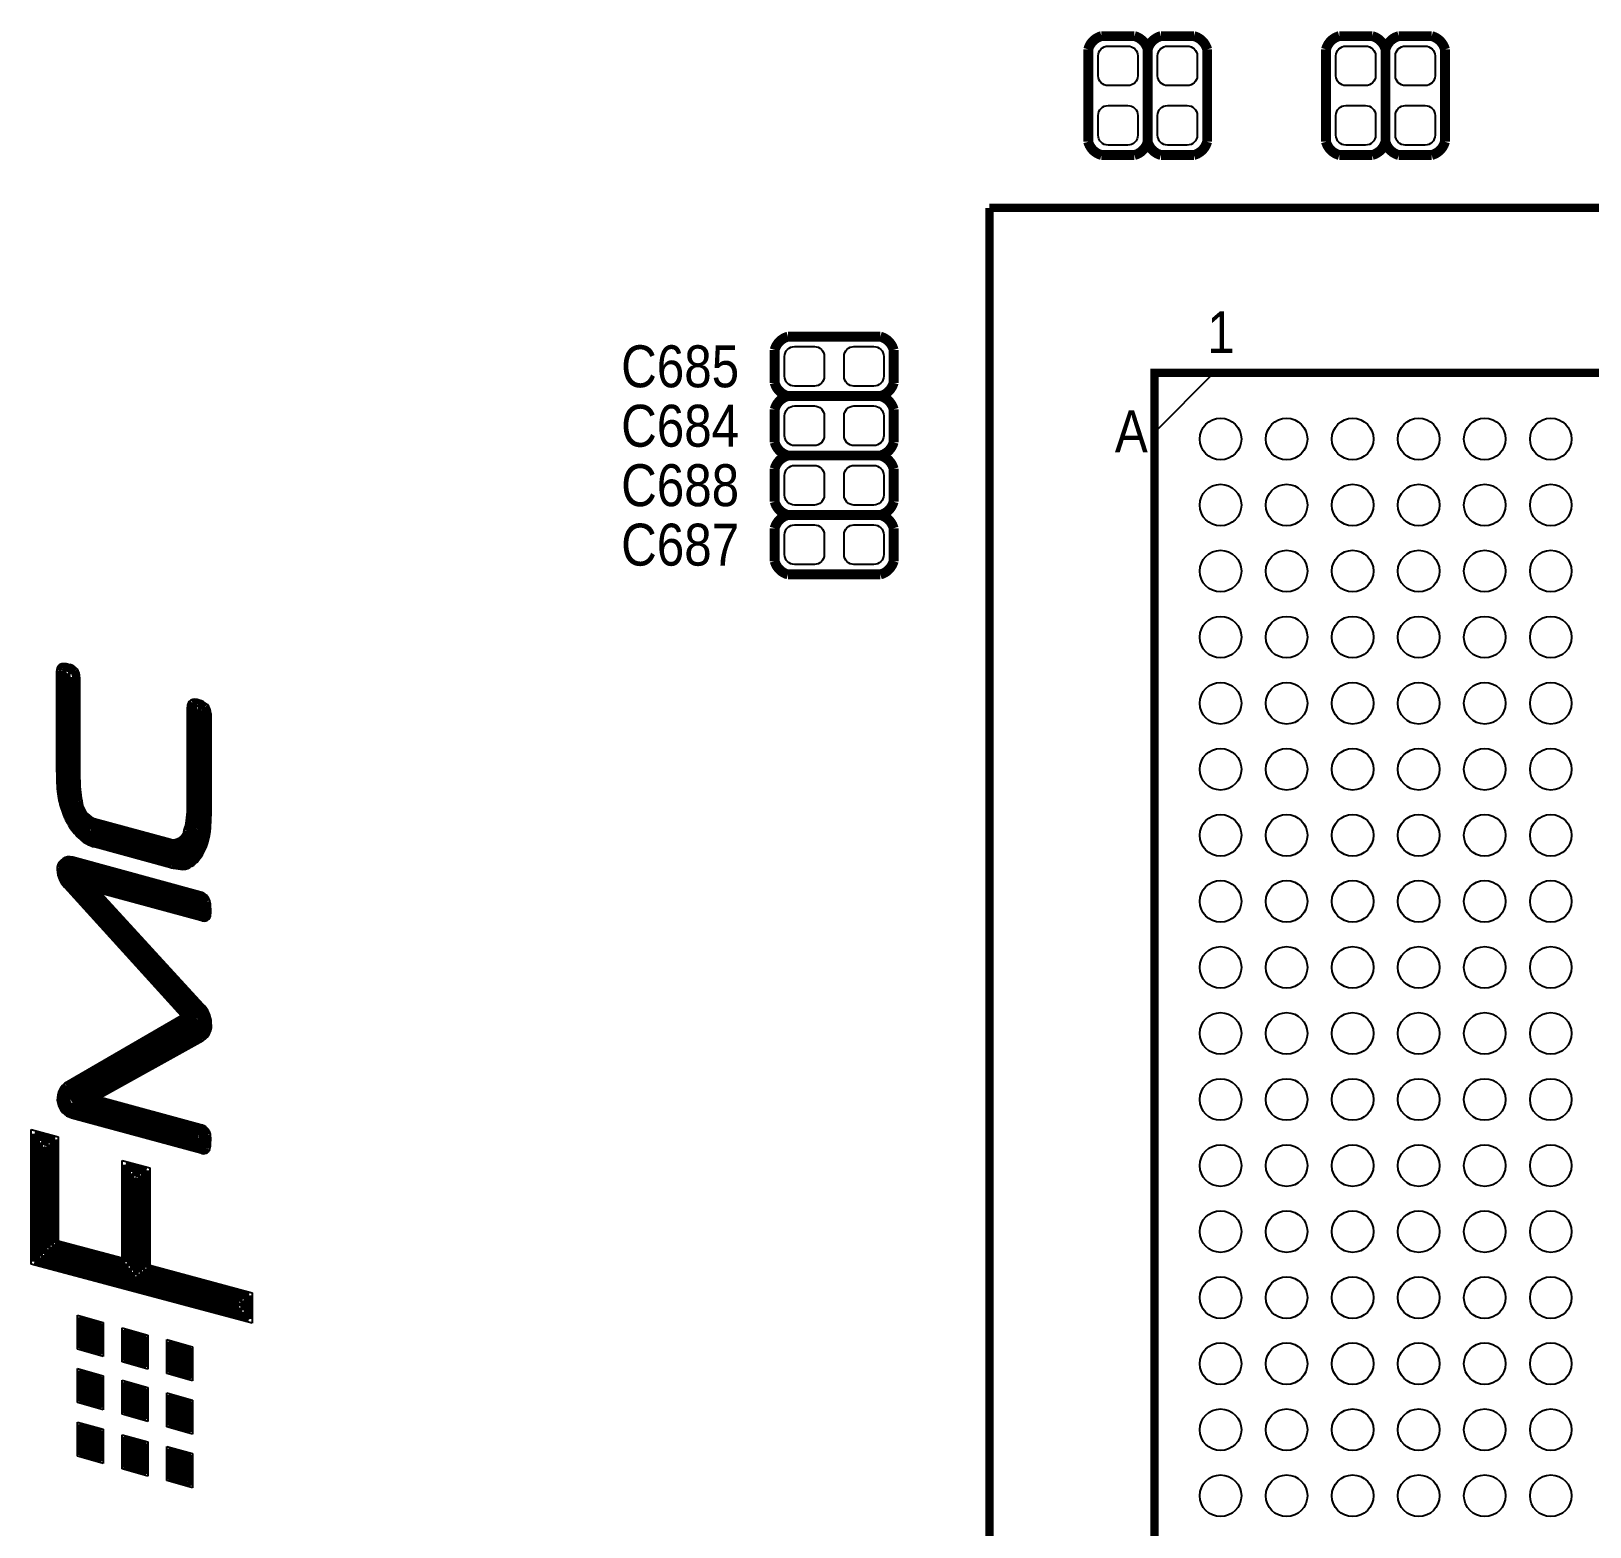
# Model space of a CAD drawing. Extents: x 35 to 236, y 10 to 166.
# Drawn here: x 60.49 to 84.09, y 82.53 to 105.17 of the extents above; entities that cross this region are included whole.
import ezdxf

# ---------------------------------------------------------------- set-up
doc = ezdxf.new("R2010")
doc.units = 0
for name, color, linetype in [('BG_SILKSCREEN_TOP', 254, 'CONTINUOUS'), ('PG_SILKSCREEN_TOP', 254, 'CONTINUOUS'), ('PIN_SOLDERMASK_TOP', 85, 'CONTINUOUS'), ('RD_SILKSCREEN_TOP', 142, 'CONTINUOUS')]:
    doc.layers.add(name, color=color, linetype=linetype)

msp = doc.modelspace()

# ---------------------------------------------------------------- linework, layer by layer
at = {"layer": 'BG_SILKSCREEN_TOP', "const_width": 0.0991}
for points in [[(60.9447, 95.5381, 0.140569), (60.9304, 95.4908)], [(60.9461, 95.5393, 0.160891), (60.9447, 95.5381)], [(60.9919, 95.5483, 0.087212), (60.9461, 95.5393)], [(61.0416, 95.5417, 0.076998), (60.9919, 95.5483)], [(61.0416, 95.5417, 0.020338), (61.0654, 95.5357)], [(61.1498, 95.4858, 0.154876), (61.0654, 95.5357)], [(61.1113, 95.4545, 0.148344), (61.0548, 95.4873)], [(61.1776, 95.3937, 0.172652), (61.1498, 95.4858)], [(62.9336, 95.0036, 0.278684), (62.9105, 94.9431)], [(63.021, 95.0006, 0.1662), (62.9336, 95.0036)], [(63.0544, 94.8761, 0.108972), (63.0095, 94.9013)], [(63.1265, 94.9444, 0.139338), (63.021, 95.0006)], [(63.112, 94.8465, 0.192606), (63.0906, 94.9101)], [(63.1615, 94.8453, 0.19498), (63.1265, 94.9444)], [(60.9304, 93.9554, 0.015595), (60.9361, 93.7444)], [(60.9799, 93.9553, 0.015647), (60.9856, 93.7467)], [(61.0294, 93.9552, 0.0157), (61.035, 93.749)], [(60.9361, 93.7444, 0.031722), (60.9508, 93.5955)], [(60.9856, 93.7467, 0.031844), (60.9997, 93.6035)], [(61.035, 93.749, 0.032), (61.0486, 93.6114)], [(61.0786, 93.8674, 0.043424), (61.1103, 93.5026)], [(61.1281, 93.8674, 0.043652), (61.1594, 93.5093)], [(61.1776, 93.8674, 0.043904), (61.2085, 93.5159)], [(60.9508, 93.5955, 0.0494), (61.0118, 93.3667)], [(60.9997, 93.6035, 0.049409), (61.0582, 93.3841)], [(61.0486, 93.6114, 0.049389), (61.1045, 93.4015)], [(61.1045, 93.4015, 0.04869), (61.2005, 93.2062)], [(61.1103, 93.5026, 0.273147), (61.3973, 93.112)], [(61.1594, 93.5093, 0.272164), (61.4137, 93.1588)], [(61.2085, 93.5159, 0.270954), (61.4303, 93.2057)], [(62.8776, 93.1265, 0.055658), (62.9105, 93.484)], [(62.9257, 93.1145, 0.055898), (62.96, 93.4845)], [(62.9737, 93.1024, 0.056141), (63.0095, 93.485)], [(61.0118, 93.3667, 0.048687), (61.1162, 93.1541)], [(61.0582, 93.3841, 0.04867), (61.1583, 93.1802)], [(61.1583, 93.1802, 0.074005), (61.2985, 93.0143)], [(61.2005, 93.2062, 0.073969), (61.3312, 93.0515)], [(62.9558, 92.7792, 0.144149), (63.0587, 93.178)], [(62.9988, 92.7547, 0.143358), (63.1083, 93.1783)], [(63.0418, 92.7301, 0.14272), (63.1578, 93.1787)], [(61.1162, 93.1541, 0.073994), (61.2658, 92.9771)], [(61.2658, 92.9771, 0.114538), (61.462, 92.8716)], [(61.2985, 93.0143, 0.114555), (61.475, 92.9194)], [(61.3312, 93.0515, 0.114577), (61.488, 92.9672)], [(62.5492, 92.7478, 0.368397), (62.9792, 92.9523)], [(62.5621, 92.7956, 0.435398), (62.956, 93.0423)], [(62.575, 92.8435, 0.43798), (62.9078, 93.054)], [(62.5879, 92.8913, 0.441276), (62.8595, 93.0654)], [(62.9128, 92.8038, 0.060041), (62.9791, 92.9523)], [(62.6544, 92.7018, 0.023253), (62.7752, 92.6829)], [(62.8047, 92.6886, 0.082891), (62.8603, 92.731)], [(62.8279, 92.6448, 0.082837), (62.8964, 92.6971)], [(62.8603, 92.731, 0.064543), (62.9128, 92.8038)], [(62.8964, 92.6971, 0.063811), (62.9558, 92.7792)], [(62.9326, 92.6633, 0.06321), (62.9988, 92.7547)], [(62.9687, 92.6294, 0.062756), (63.0418, 92.7301)], [(60.9369, 92.5131, 0.21375), (61.0337, 92.2476)], [(61.1089, 92.62, 0.435247), (60.9369, 92.5131)], [(60.9861, 92.5063, 0.211602), (61.0698, 92.2815)], [(60.9861, 92.5063, 0.211602), (61.0698, 92.2815)], [(61.096, 92.5722, 0.426139), (60.9861, 92.5063)], [(61.096, 92.5722, 0.426139), (60.9861, 92.5063)], [(61.0353, 92.4986, 0.207494), (61.1058, 92.3155)], [(61.083, 92.5244, 0.400262), (61.0353, 92.4986)], [(61.0853, 92.4724, 0.023165), (61.0876, 92.4543)], [(62.62, 92.5572, 0.024065), (62.7591, 92.5352)], [(62.6315, 92.6054, 0.023812), (62.7645, 92.5845)], [(62.643, 92.6536, 0.023525), (62.7698, 92.6337)], [(62.7591, 92.5352, 0.149802), (62.8742, 92.5572)], [(62.7645, 92.5845, 0.149682), (62.851, 92.601)], [(62.7698, 92.6337, 0.149894), (62.8279, 92.6448)], [(62.7752, 92.6829, 0.149577), (62.8047, 92.6886)], [(62.851, 92.601, 0.082987), (62.9326, 92.6633)], [(62.8742, 92.5572, 0.082935), (62.9687, 92.6294)], [(63.0551, 91.9708, 0.192321), (63.02, 91.9984)], [(63.1031, 91.9855, 0.220727), (63.0334, 92.0461)], [(63.1031, 91.9855, 0.220727), (63.0334, 92.0461)], [(63.1513, 91.9987, 0.234093), (63.0467, 92.0938)], [(63.111, 91.7998, 0.046056), (63.1031, 91.9855)], [(63.1111, 91.8022, 0.045461), (63.1031, 91.9855)], [(63.1607, 91.802, 0.046518), (63.1513, 91.9987)], [(63.0626, 91.8667, 0.027156), (63.0551, 91.9708)], [(63.0805, 91.7592, 0.63739), (63.1607, 91.802)], [(63.0719, 90.1439, 0.187202), (62.99, 90.3383)], [(63.1213, 90.1499, 0.183221), (63.026, 90.3722)], [(63.1213, 90.1499, 0.183221), (63.026, 90.3722)], [(63.1706, 90.1556, 0.180452), (63.0621, 90.4062)], [(62.9967, 90.0647, 0.325543), (63.0225, 90.1372)], [(63.0225, 90.1372, 0.04661), (63.018, 90.182)], [(63.0224, 90.0223, 0.313816), (63.0719, 90.1439)], [(63.0479, 89.9798, 0.308417), (63.1213, 90.1499)], [(63.0479, 89.9798, 0.308417), (63.1213, 90.1499)], [(63.0731, 89.9371, 0.305636), (63.1706, 90.1556)], [(61.0277, 89.1991, 0.60372), (61.118, 88.7694)], [(61.0563, 89.1584, 0.596527), (61.1313, 88.8171)], [(61.0563, 89.1584, 0.596527), (61.1313, 88.8171)], [(61.0855, 89.1181, 0.586266), (61.1446, 88.8648)], [(61.1154, 89.0782, 0.268176), (61.0866, 89.002)], [(63.0604, 88.4486, 0.319718), (63.03, 88.4729)], [(63.1095, 88.4561, 0.319233), (63.0391, 88.5217)], [(63.1095, 88.4561, 0.319233), (63.0391, 88.5217)], [(63.1587, 88.4626, 0.318876), (63.0493, 88.5703)], [(63.0609, 88.3444, 0.032199), (63.0604, 88.4486)], [(63.1044, 88.2793, 0.05159), (63.1095, 88.4561)], [(63.1047, 88.2812, 0.051029), (63.1095, 88.4561)], [(63.1515, 88.2584, 0.056377), (63.1587, 88.4626)], [(63.0789, 88.2368, 0.453864), (63.1515, 88.2584)]]:
    msp.add_lwpolyline(points, format="xyb", dxfattribs=at)
at = {"layer": 'BG_SILKSCREEN_TOP'}
for points in [[(60.9283, 95.5855, 0.15896), (60.903, 95.565)], [(60.9909, 95.5978, 0.087183), (60.9283, 95.5855)], [(61.0556, 95.5892, 0.076965), (60.9909, 95.5978)], [(61.0556, 95.5892, 0.020843), (61.076, 95.5841)], [(61.1883, 95.517, 0.158447), (61.076, 95.5841)], [(60.903, 95.565, 0.140607), (60.8809, 95.4915)], [(60.9808, 95.4977, 0.047074), (60.98, 95.4902)], [(60.9929, 95.4988, 0.035653), (60.9808, 95.4977)], [(61.0276, 95.4942, 0.077058), (60.9929, 95.4988)], [(61.0276, 95.4942, 0.019976), (61.0548, 95.4873)], [(61.0294, 95.4423, 0.009274), (61.0439, 95.439)], [(61.0725, 95.4233, 0.131731), (61.0439, 95.439)], [(61.0786, 95.3968, 0.15683), (61.0725, 95.4233)], [(61.1281, 95.3951, 0.168977), (61.1113, 95.4545)], [(61.2271, 95.3926, 0.173936), (61.1883, 95.517)], [(62.911, 95.0483, 0.289804), (62.861, 94.9393)], [(63.0351, 95.0482, 0.172982), (62.911, 95.0483)], [(62.9599, 94.9589, 0.192056), (62.96, 94.9492)], [(63.0067, 94.953, 0.140389), (62.9599, 94.9589)], [(63.0906, 94.9101, 0.142142), (63.0067, 94.953)], [(63.1622, 94.9787, 0.137621), (63.0351, 95.0482)], [(63.0625, 94.8482, 0.183971), (63.0544, 94.8761)], [(63.2111, 94.8442, 0.196152), (63.1622, 94.9787)], [(60.8809, 93.9555, 0.015552), (60.8866, 93.742)], [(60.8866, 93.742, 0.031589), (60.9019, 93.5875)], [(61.2271, 93.8674, 0.044171), (61.2577, 93.5225)], [(60.9019, 93.5875, 0.049392), (60.9654, 93.3493)], [(61.2577, 93.5225, 0.269589), (61.4471, 93.2524)], [(62.8295, 93.1386, 0.055387), (62.861, 93.4835)], [(60.9654, 93.3493, 0.048686), (61.0741, 93.1281)], [(61.0741, 93.1281, 0.074009), (61.2331, 92.9399)], [(61.4028, 93.0592, 0.078756), (61.501, 93.015)], [(62.6008, 92.9391, 0.445795), (62.8111, 93.0764)], [(63.0848, 92.7055, 0.142124), (63.2074, 93.179)], [(61.2331, 92.9399, 0.114569), (61.4491, 92.8238)], [(60.8878, 92.5195, 0.215101), (60.9976, 92.2137)], [(61.1219, 92.6678, 0.440327), (60.8878, 92.5195)], [(62.6084, 92.509, 0.024333), (62.7538, 92.486)], [(62.7538, 92.486, 0.149693), (62.8973, 92.5134)], [(62.8973, 92.5134, 0.082951), (63.0048, 92.5955)], [(63.0048, 92.5955, 0.062384), (63.0848, 92.7055)], [(63.1996, 92.011, 0.242374), (63.0599, 92.1415)], [(63.0077, 91.9502, 0.03576), (63.0063, 91.9508)], [(63.0095, 91.9324, 0.004904), (63.0077, 91.9502)], [(63.0599, 91.7134, 0.589511), (63.2103, 91.8019)], [(63.1102, 91.7988, 0.094705), (63.0935, 91.807)], [(63.1102, 91.7988, 1.052784), (63.111, 91.7998)], [(63.2103, 91.8019, 0.047255), (63.1996, 92.011)], [(63.2199, 90.1611, 0.178381), (63.0982, 90.4401)], [(63.0982, 89.8944, 0.303782), (63.2199, 90.1611)], [(60.9995, 89.24, 0.609076), (61.1047, 88.7216)], [(61.1108, 88.9427, 0.267766), (61.158, 88.9125)], [(63.2079, 88.4687, 0.318659), (63.0599, 88.6187)], [(63.0126, 88.4088, 0.005791), (63.012, 88.4264)], [(63.1044, 88.2793, 0.068874), (63.0919, 88.2846)], [(63.1996, 88.2453, 0.05851), (63.2079, 88.4687)], [(63.0599, 88.1907, 0.452603), (63.1996, 88.2453)]]:
    msp.add_lwpolyline(points, format="xyb", dxfattribs=at)
for points, const_width in [([(60.9304, 93.9554), (60.9304, 95.4875)], 0.0991), ([(60.9799, 93.9553), (60.9799, 95.4872)], 0.0991), ([(61.0294, 93.9552), (61.0294, 95.4423)], 0.0991), ([(61.0786, 95.3968), (61.0786, 93.8674)], 0.0991), ([(61.1281, 95.3951), (61.1281, 93.8674)], 0.0991), ([(61.1776, 95.3937), (61.1776, 93.8674)], 0.0991), ([(62.9105, 93.484), (62.9105, 94.9431)], 0.0991), ([(62.96, 93.4845), (62.96, 94.9492)], 0.0991), ([(63.0095, 93.485), (63.0095, 94.9013)], 0.0991), ([(63.0625, 94.8482), (63.0625, 93.3898)], 0.0991), ([(63.112, 94.8465), (63.112, 93.3893)], 0.0991), ([(63.1615, 94.8453), (63.1615, 93.3889)], 0.0991), ([(61.4303, 93.2057), (62.5879, 92.8913)], 0.0991), ([(63.0625, 93.3898), (63.0587, 93.178)], 0.0991), ([(63.112, 93.3893), (63.1083, 93.1784)], 0.0991), ([(63.1615, 93.3889), (63.1578, 93.1787)], 0.0991), ([(61.3973, 93.112), (62.5621, 92.7956)], 0.0991), ([(61.4028, 93.0592), (62.5492, 92.7478)], 0.0991), ([(61.4137, 93.1588), (62.575, 92.8435)], 0.0991), ([(62.643, 92.6536), (61.488, 92.9672)], 0.0991), ([(62.6544, 92.7018), (61.501, 93.015)], 0.0991), ([(62.8595, 93.0654), (62.8776, 93.1265)], 0.0991), ([(62.9078, 93.054), (62.9257, 93.1145)], 0.0991), ([(62.956, 93.0423), (62.9737, 93.1024)], 0.0991), ([(62.62, 92.5572), (61.462, 92.8716)], 0.0991), ([(62.6315, 92.6054), (61.475, 92.9194)], 0.0991), ([(63.02, 91.9984), (61.083, 92.5244)], 0.0991), ([(63.0063, 91.9508), (61.0853, 92.4724)], 0.0991), ([(61.0876, 92.4543), (63.0095, 91.9324)], 0.0991), ([(63.0334, 92.0461), (61.096, 92.5722)], 0.0991), ([(63.0334, 92.0461), (61.096, 92.5722)], 0.0991), ([(63.0467, 92.0938), (61.1089, 92.62)], 0.0991), ([(61.0337, 92.2476), (62.8431, 90.2523)], 0.0991), ([(61.0698, 92.2815), (62.921, 90.2402)], 0.0991), ([(61.0698, 92.2815), (62.921, 90.2402)], 0.0991), ([(61.0951, 92.401), (63.0626, 91.8667)], 0.0991), ([(62.99, 90.3383), (61.0951, 92.401)], 0.0991), ([(61.1059, 92.3155), (62.9988, 90.2281)], 0.0991), ([(61.2475, 92.3083), (63.1111, 91.8022)], 0.0991), ([(61.2475, 92.3083), (63.0935, 91.807)], 0.0991), ([(63.026, 90.3722), (61.2475, 92.3083)], 0.0991), ([(63.026, 90.3722), (61.2475, 92.3083)], 0.0991), ([(61.3999, 92.2155), (63.0805, 91.7592)], 0.0991), ([(63.0621, 90.4062), (61.3999, 92.2155)], 0.0991), ([(62.8431, 90.2523), (61.0277, 89.1991)], 0.0991), ([(62.921, 90.2402), (61.0563, 89.1584)], 0.0991), ([(62.921, 90.2402), (61.0563, 89.1584)], 0.0991), ([(62.9988, 90.2281), (61.0855, 89.1181)], 0.0991), ([(63.018, 90.182), (61.1154, 89.0782)], 0.0991), ([(61.0866, 89.002), (62.9967, 90.0647)], 0.0991), ([(61.1534, 88.9825), (63.0224, 90.0223)], 0.0991), ([(61.2838, 88.9984), (63.0479, 89.9798)], 0.0991), ([(61.2838, 88.9984), (63.0479, 89.9798)], 0.0991), ([(61.4143, 89.0143), (63.0731, 89.9371)], 0.0991), ([(63.012, 88.4264), (61.1108, 88.9427)], 0.0991), ([(63.03, 88.4729), (61.1534, 88.9825)], 0.0991), ([(63.0391, 88.5217), (61.2838, 88.9984)], 0.0991), ([(63.0391, 88.5217), (61.2838, 88.9984)], 0.0991), ([(63.0493, 88.5703), (61.4143, 89.0143)], 0.0991), ([(61.118, 88.7694), (63.0789, 88.2368)], 0.0991), ([(61.1313, 88.8171), (63.1047, 88.2812)], 0.0991), ([(61.1313, 88.8171), (63.0919, 88.2846)], 0.0991), ([(61.1446, 88.8648), (63.0609, 88.3444)], 0.0991), ([(61.158, 88.9125), (63.0126, 88.4088)], 0.0991), ([(60.5426, 86.5466), (60.5426, 88.4807)], 0.0991), ([(60.5426, 88.4807), (60.854, 88.3973)], 0.0991), ([(60.5921, 86.5846), (60.5921, 88.4162)], 0.066), ([(60.5921, 88.4162), (60.8045, 88.3593)], 0.066), ([(60.6416, 88.3516), (60.755, 88.3213)], 0.066), ([(60.6416, 86.6226), (60.6416, 88.3516)], 0.066), ([(60.6912, 88.2871), (60.7054, 88.2833)], 0.066), ([(60.6912, 86.6607), (60.6912, 88.2871)], 0.066), ([(60.7054, 88.2833), (60.7054, 86.7097)], 0.066), ([(60.755, 88.3213), (60.755, 86.7477)], 0.066), ([(60.8045, 88.3593), (60.8045, 86.7857)], 0.066), ([(60.854, 88.3973), (60.854, 86.8238)], 0.0991), ([(61.9214, 88.0113), (62.2381, 87.9264)], 0.0991), ([(61.9214, 86.5377), (61.9214, 88.0113)], 0.0991), ([(61.9709, 87.9467), (62.1886, 87.8884)], 0.066), ([(61.9709, 86.4732), (61.9709, 87.9467)], 0.066), ([(62.0205, 87.8822), (62.1391, 87.8504)], 0.066), ([(62.0205, 86.4086), (62.0205, 87.8822)], 0.066), ([(62.07, 87.8176), (62.0895, 87.8124)], 0.066), ([(62.07, 86.3441), (62.07, 87.8176)], 0.066), ([(62.0895, 87.8124), (62.0895, 86.3389)], 0.066), ([(62.1391, 87.8504), (62.1391, 86.3769)], 0.066), ([(62.1886, 87.8884), (62.1886, 86.4149)], 0.066), ([(62.2381, 87.9264), (62.2381, 86.4529)], 0.0991), ([(60.854, 86.8238), (61.9214, 86.5377)], 0.0991), ([(63.7411, 85.7409), (60.5921, 86.5846)], 0.066), ([(63.6915, 85.8054), (60.6416, 86.6226)], 0.066), ([(63.642, 85.87), (60.6912, 86.6607)], 0.066), ([(60.7054, 86.7097), (62.07, 86.3441)], 0.066), ([(60.755, 86.7477), (62.0205, 86.4086)], 0.066), ([(60.8045, 86.7857), (61.9709, 86.4732)], 0.066), ([(63.7906, 85.6763), (60.5426, 86.5466)], 0.0991), ([(62.0895, 86.3389), (63.642, 85.9229)], 0.066), ([(62.1391, 86.3769), (63.6915, 85.9609)], 0.066), ([(62.1886, 86.4149), (63.7411, 85.9989)], 0.066), ([(62.2381, 86.4529), (63.7906, 86.0369)], 0.0991), ([(63.642, 85.9229), (63.642, 85.87)], 0.066), ([(63.6915, 85.9609), (63.6915, 85.8054)], 0.066), ([(63.7411, 85.9989), (63.7411, 85.7409)], 0.066), ([(63.7906, 85.6763), (63.7906, 86.0369)], 0.0991), ([(61.2215, 85.7012), (61.5589, 85.6049)], 0.0495), ([(61.2215, 85.2368), (61.2215, 85.7012)], 0.0495), ([(61.2462, 85.6684), (61.5341, 85.5862)], 0.0495), ([(61.2462, 85.2555), (61.2462, 85.6684)], 0.0495), ([(61.271, 85.6356), (61.5094, 85.5676)], 0.0495), ([(61.271, 85.2742), (61.271, 85.6356)], 0.0495), ([(63.83, 85.7497), (63.83, 85.7157), (63.7906, 85.6763)], 0.0165), ([(61.2958, 85.6028), (61.4846, 85.5489)], 0.0495), ([(61.2958, 85.2929), (61.2958, 85.6028)], 0.0495), ([(61.3205, 85.57), (61.4598, 85.5302)], 0.0495), ([(61.3205, 85.3116), (61.3205, 85.57)], 0.0495), ([(61.3453, 85.5371), (61.4351, 85.5115)], 0.0495), ([(61.3453, 85.3302), (61.3453, 85.5371)], 0.0495), ([(61.3701, 85.3489), (61.3701, 85.5043)], 0.0495), ([(61.3701, 85.5043), (61.4103, 85.4928)], 0.0495), ([(61.4103, 85.4928), (61.4103, 85.3374)], 0.0495), ([(61.4351, 85.5115), (61.4351, 85.3046)], 0.0495), ([(61.4598, 85.5302), (61.4598, 85.2718)], 0.0495), ([(61.4846, 85.5489), (61.4846, 85.239)], 0.0495), ([(61.5094, 85.5676), (61.5094, 85.2061)], 0.0495), ([(61.5341, 85.5862), (61.5341, 85.1733)], 0.0495), ([(61.5589, 85.6049), (61.5589, 85.1405)], 0.0495), ([(61.8953, 85.0447), (61.8953, 85.5092)], 0.0495), ([(61.8953, 85.5092), (62.2327, 85.4128)], 0.0495), ([(61.9201, 85.0634), (61.9201, 85.4763)], 0.0495), ([(61.9201, 85.4763), (62.2079, 85.3941)], 0.0495), ([(61.9448, 85.0821), (61.9448, 85.4435)], 0.0495), ([(61.9448, 85.4435), (62.1832, 85.3755)], 0.0495), ([(61.9696, 85.1008), (61.9696, 85.4107)], 0.0495), ([(61.9696, 85.4107), (62.1584, 85.3568)], 0.0495), ([(62.2327, 85.4128), (62.2327, 84.9484)], 0.0495), ([(61.5589, 85.1405), (61.2215, 85.2368)], 0.0495), ([(61.5341, 85.1733), (61.2462, 85.2555)], 0.0495), ([(61.5094, 85.2061), (61.271, 85.2742)], 0.0495), ([(61.4846, 85.239), (61.2958, 85.2929)], 0.0495), ([(61.4598, 85.2718), (61.3205, 85.3116)], 0.0495), ([(61.4351, 85.3046), (61.3453, 85.3302)], 0.0495), ([(61.4103, 85.3374), (61.3701, 85.3489)], 0.0495), ([(61.9943, 85.1195), (61.9943, 85.3779)], 0.0495), ([(61.9943, 85.3779), (62.1336, 85.3381)], 0.0495), ([(62.0191, 85.345), (62.1089, 85.3194)], 0.0495), ([(62.0191, 85.1381), (62.0191, 85.345)], 0.0495), ([(62.0439, 85.3122), (62.0841, 85.3007)], 0.0495), ([(62.0439, 85.1568), (62.0439, 85.3122)], 0.0495), ([(62.0841, 85.3007), (62.0841, 85.1453)], 0.0495), ([(62.1089, 85.3194), (62.1089, 85.1125)], 0.0495), ([(62.1336, 85.3381), (62.1336, 85.0797)], 0.0495), ([(62.1584, 85.3568), (62.1584, 85.0469)], 0.0495), ([(62.1832, 85.3755), (62.1832, 85.014)], 0.0495), ([(62.2079, 85.3941), (62.2079, 84.9812)], 0.0495), ([(62.5734, 84.8684), (62.5734, 85.3328)], 0.0495), ([(62.5734, 85.3328), (62.9108, 85.2365)], 0.0495), ([(62.5982, 84.8871), (62.5982, 85.3)], 0.0495), ([(62.5982, 85.3), (62.8861, 85.2178)], 0.0495), ([(62.6229, 84.9058), (62.6229, 85.2672)], 0.0495), ([(62.6229, 85.2672), (62.8613, 85.1992)], 0.0495), ([(62.6477, 84.9245), (62.6477, 85.2344)], 0.0495), ([(62.6477, 85.2344), (62.8365, 85.1805)], 0.0495), ([(62.6725, 84.9431), (62.6725, 85.2015)], 0.0495), ([(62.6725, 85.2015), (62.8118, 85.1618)], 0.0495), ([(62.6972, 84.9618), (62.6972, 85.1687)], 0.0495), ([(62.6972, 85.1687), (62.787, 85.1431)], 0.0495), ([(62.8365, 85.1805), (62.8365, 84.8706)], 0.0495), ([(62.8613, 85.1992), (62.8613, 84.8377)], 0.0495), ([(62.8861, 85.2178), (62.8861, 84.8049)], 0.0495), ([(62.9108, 85.2365), (62.9108, 84.7721)], 0.0495), ([(62.2327, 84.9484), (61.8953, 85.0447)], 0.0495), ([(62.2079, 84.9812), (61.9201, 85.0634)], 0.0495), ([(62.1832, 85.014), (61.9448, 85.0821)], 0.0495), ([(62.1584, 85.0469), (61.9696, 85.1008)], 0.0495), ([(62.1336, 85.0797), (61.9943, 85.1195)], 0.0495), ([(62.1089, 85.1125), (62.0191, 85.1381)], 0.0495), ([(62.0841, 85.1453), (62.0439, 85.1568)], 0.0495), ([(62.8118, 84.9034), (62.6725, 84.9431)], 0.0495), ([(62.722, 84.9805), (62.722, 85.1359)], 0.0495), ([(62.7622, 84.969), (62.722, 84.9805)], 0.0495), ([(62.7622, 85.1244), (62.7622, 84.969)], 0.0495), ([(62.787, 85.1431), (62.787, 84.9362)], 0.0495), ([(62.8118, 85.1618), (62.8118, 84.9034)], 0.0495), ([(61.2215, 84.8945), (61.5589, 84.7982)], 0.0495), ([(61.2215, 84.4301), (61.2215, 84.8945)], 0.0495), ([(61.2462, 84.8617), (61.5341, 84.7795)], 0.0495), ([(61.2462, 84.4487), (61.2462, 84.8617)], 0.0495), ([(61.271, 84.8288), (61.5094, 84.7608)], 0.0495), ([(61.271, 84.4674), (61.271, 84.8288)], 0.0495), ([(61.2958, 84.796), (61.4846, 84.7421)], 0.0495), ([(61.2958, 84.4861), (61.2958, 84.796)], 0.0495), ([(61.3205, 84.7632), (61.4598, 84.7234)], 0.0495), ([(61.3205, 84.5048), (61.3205, 84.7632)], 0.0495), ([(61.3453, 84.7304), (61.4351, 84.7048)], 0.0495), ([(61.3453, 84.5235), (61.3453, 84.7304)], 0.0495), ([(61.3701, 84.6975), (61.4103, 84.6861)], 0.0495), ([(61.3701, 84.5422), (61.3701, 84.6975)], 0.0495), ([(61.4351, 84.7048), (61.4351, 84.4979)], 0.0495), ([(61.4598, 84.7234), (61.4598, 84.465)], 0.0495), ([(61.4846, 84.7421), (61.4846, 84.4322)], 0.0495), ([(61.5094, 84.7608), (61.5094, 84.3994)], 0.0495), ([(61.5341, 84.7795), (61.5341, 84.3666)], 0.0495), ([(61.5589, 84.7982), (61.5589, 84.3337)], 0.0495), ([(61.8953, 84.7189), (62.2327, 84.6226)], 0.0495), ([(61.8953, 84.2545), (61.8953, 84.7189)], 0.0495), ([(62.9108, 84.7721), (62.5734, 84.8684)], 0.0495), ([(62.8861, 84.8049), (62.5982, 84.8871)], 0.0495), ([(62.8613, 84.8377), (62.6229, 84.9058)], 0.0495), ([(62.8365, 84.8706), (62.6477, 84.9245)], 0.0495), ([(61.5094, 84.3994), (61.271, 84.4674)], 0.0495), ([(61.4846, 84.4322), (61.2958, 84.4861)], 0.0495), ([(61.4598, 84.465), (61.3205, 84.5048)], 0.0495), ([(61.4351, 84.4979), (61.3453, 84.5235)], 0.0495), ([(61.4103, 84.5307), (61.3701, 84.5422)], 0.0495), ([(61.4103, 84.6861), (61.4103, 84.5307)], 0.0495), ([(61.9201, 84.2732), (61.9201, 84.6861)], 0.0495), ([(61.9201, 84.6861), (62.2079, 84.6039)], 0.0495), ([(61.9448, 84.2918), (61.9448, 84.6533)], 0.0495), ([(61.9448, 84.6533), (62.1832, 84.5852)], 0.0495), ([(61.9696, 84.3105), (61.9696, 84.6204)], 0.0495), ([(61.9696, 84.6204), (62.1584, 84.5665)], 0.0495), ([(61.9943, 84.3292), (61.9943, 84.5876)], 0.0495), ([(61.9943, 84.5876), (62.1336, 84.5478)], 0.0495), ([(62.0191, 84.3479), (62.0191, 84.5548)], 0.0495), ([(62.0191, 84.5548), (62.1089, 84.5292)], 0.0495), ([(62.0439, 84.3666), (62.0439, 84.522)], 0.0495), ([(62.0439, 84.522), (62.0841, 84.5105)], 0.0495), ([(62.0841, 84.5105), (62.0841, 84.3551)], 0.0495), ([(62.1089, 84.5292), (62.1089, 84.3223)], 0.0495), ([(62.1336, 84.5478), (62.1336, 84.2894)], 0.0495), ([(62.1584, 84.5665), (62.1584, 84.2566)], 0.0495), ([(62.1832, 84.5852), (62.1832, 84.2238)], 0.0495), ([(62.2079, 84.6039), (62.2079, 84.191)], 0.0495), ([(62.2327, 84.6226), (62.2327, 84.1582)], 0.0495), ([(62.5734, 84.5261), (62.9108, 84.4298)], 0.0495), ([(62.5734, 84.0616), (62.5734, 84.5261)], 0.0495), ([(62.5982, 84.4933), (62.8861, 84.4111)], 0.0495), ([(62.5982, 84.0803), (62.5982, 84.4933)], 0.0495), ([(62.6229, 84.4604), (62.8613, 84.3924)], 0.0495), ([(62.6229, 84.099), (62.6229, 84.4604)], 0.0495), ([(61.5589, 84.3337), (61.2215, 84.4301)], 0.0495), ([(61.5341, 84.3666), (61.2462, 84.4487)], 0.0495), ([(62.2327, 84.1582), (61.8953, 84.2545)], 0.0495), ([(62.2079, 84.191), (61.9201, 84.2732)], 0.0495), ([(62.1832, 84.2238), (61.9448, 84.2918)], 0.0495), ([(62.1584, 84.2566), (61.9696, 84.3105)], 0.0495), ([(62.1336, 84.2894), (61.9943, 84.3292)], 0.0495), ([(62.1089, 84.3223), (62.0191, 84.3479)], 0.0495), ([(62.0841, 84.3551), (62.0439, 84.3666)], 0.0495), ([(62.6477, 84.4276), (62.8365, 84.3737)], 0.0495), ([(62.6477, 84.1177), (62.6477, 84.4276)], 0.0495), ([(62.6725, 84.3948), (62.8118, 84.355)], 0.0495), ([(62.6725, 84.1364), (62.6725, 84.3948)], 0.0495), ([(62.6972, 84.362), (62.787, 84.3363)], 0.0495), ([(62.6972, 84.1551), (62.6972, 84.362)], 0.0495), ([(62.722, 84.3291), (62.7622, 84.3177)], 0.0495), ([(62.722, 84.1738), (62.722, 84.3291)], 0.0495), ([(62.7622, 84.3177), (62.7622, 84.1623)], 0.0495), ([(62.787, 84.3363), (62.787, 84.1295)], 0.0495), ([(62.8118, 84.355), (62.8118, 84.0966)], 0.0495), ([(62.8365, 84.3737), (62.8365, 84.0638)], 0.0495), ([(62.8613, 84.3924), (62.8613, 84.031)], 0.0495), ([(62.8861, 84.4111), (62.8861, 83.9982)], 0.0495), ([(62.9108, 84.4298), (62.9108, 83.9654)], 0.0495), ([(61.2215, 84.0841), (61.5589, 83.9878)], 0.0495), ([(61.2215, 83.6197), (61.2215, 84.0841)], 0.0495), ([(61.2462, 84.0513), (61.5341, 83.9691)], 0.0495), ([(61.2462, 83.6384), (61.2462, 84.0513)], 0.0495), ([(61.271, 84.0185), (61.5094, 83.9504)], 0.0495), ([(61.271, 83.6571), (61.271, 84.0185)], 0.0495), ([(61.2958, 83.9857), (61.4846, 83.9318)], 0.0495), ([(61.2958, 83.6758), (61.2958, 83.9857)], 0.0495), ([(61.5589, 83.9878), (61.5589, 83.5234)], 0.0495), ([(62.9108, 83.9654), (62.5734, 84.0616)], 0.0495), ([(62.8861, 83.9982), (62.5982, 84.0803)], 0.0495), ([(62.8613, 84.031), (62.6229, 84.099)], 0.0495), ([(62.8365, 84.0638), (62.6477, 84.1177)], 0.0495), ([(62.8118, 84.0966), (62.6725, 84.1364)], 0.0495), ([(62.787, 84.1295), (62.6972, 84.1551)], 0.0495), ([(62.7622, 84.1623), (62.722, 84.1738)], 0.0495), ([(61.3205, 83.9528), (61.4598, 83.9131)], 0.0495), ([(61.3205, 83.6944), (61.3205, 83.9528)], 0.0495), ([(61.3453, 83.92), (61.4351, 83.8944)], 0.0495), ([(61.3453, 83.7131), (61.3453, 83.92)], 0.0495), ([(61.3701, 83.7318), (61.3701, 83.8872)], 0.0495), ([(61.3701, 83.8872), (61.4103, 83.8757)], 0.0495), ([(61.4103, 83.8757), (61.4103, 83.7203)], 0.0495), ([(61.4351, 83.8944), (61.4351, 83.6875)], 0.0495), ([(61.4598, 83.9131), (61.4598, 83.6547)], 0.0495), ([(61.4846, 83.9318), (61.4846, 83.6219)], 0.0495), ([(61.5094, 83.9504), (61.5094, 83.589)], 0.0495), ([(61.5341, 83.9691), (61.5341, 83.5562)], 0.0495), ([(61.8953, 83.892), (62.2327, 83.7957)], 0.0495), ([(61.8953, 83.4276), (61.8953, 83.892)], 0.0495), ([(61.9201, 83.8592), (62.2079, 83.777)], 0.0495), ([(61.9201, 83.4463), (61.9201, 83.8592)], 0.0495), ([(61.9448, 83.8264), (62.1832, 83.7583)], 0.0495), ([(61.9448, 83.465), (61.9448, 83.8264)], 0.0495), ([(61.9696, 83.7936), (62.1584, 83.7397)], 0.0495), ([(61.9696, 83.4837), (61.9696, 83.7936)], 0.0495), ([(61.9943, 83.7607), (62.1336, 83.721)], 0.0495), ([(61.9943, 83.5023), (61.9943, 83.7607)], 0.0495), ([(62.1832, 83.7583), (62.1832, 83.3969)], 0.0495), ([(62.2079, 83.777), (62.2079, 83.3641)], 0.0495), ([(62.2327, 83.7957), (62.2327, 83.3313)], 0.0495), ([(61.5589, 83.5234), (61.2215, 83.6197)], 0.0495), ([(61.5341, 83.5562), (61.2462, 83.6384)], 0.0495), ([(61.4846, 83.6219), (61.2958, 83.6758)], 0.0495), ([(61.4598, 83.6547), (61.3205, 83.6944)], 0.0495), ([(61.4351, 83.6875), (61.3453, 83.7131)], 0.0495), ([(61.4103, 83.7203), (61.3701, 83.7318)], 0.0495), ([(62.0191, 83.7279), (62.1089, 83.7023)], 0.0495), ([(62.0191, 83.521), (62.0191, 83.7279)], 0.0495), ([(62.1089, 83.4954), (62.0191, 83.521)], 0.0495), ([(62.0439, 83.6951), (62.0841, 83.6836)], 0.0495), ([(62.0439, 83.5397), (62.0439, 83.6951)], 0.0495), ([(62.0841, 83.5282), (62.0439, 83.5397)], 0.0495), ([(62.0841, 83.6836), (62.0841, 83.5282)], 0.0495), ([(62.1089, 83.7023), (62.1089, 83.4954)], 0.0495), ([(62.1336, 83.721), (62.1336, 83.4626)], 0.0495), ([(62.1584, 83.7397), (62.1584, 83.4298)], 0.0495), ([(62.5734, 83.7157), (62.9108, 83.6194)], 0.0495), ([(62.5734, 83.2513), (62.5734, 83.7157)], 0.0495), ([(62.5982, 83.6829), (62.8861, 83.6007)], 0.0495), ([(62.5982, 83.27), (62.5982, 83.6829)], 0.0495), ([(62.6229, 83.6501), (62.8613, 83.5821)], 0.0495), ([(62.6229, 83.2887), (62.6229, 83.6501)], 0.0495), ([(62.6477, 83.6173), (62.8365, 83.5634)], 0.0495), ([(62.6477, 83.3074), (62.6477, 83.6173)], 0.0495), ([(62.6725, 83.5844), (62.8118, 83.5447)], 0.0495), ([(62.6725, 83.326), (62.6725, 83.5844)], 0.0495), ([(62.6972, 83.5516), (62.787, 83.526)], 0.0495), ([(62.6972, 83.3447), (62.6972, 83.5516)], 0.0495), ([(62.722, 83.5188), (62.7622, 83.5073)], 0.0495), ([(62.722, 83.3634), (62.722, 83.5188)], 0.0495), ([(62.787, 83.526), (62.787, 83.3191)], 0.0495), ([(62.8118, 83.5447), (62.8118, 83.2863)], 0.0495), ([(62.8365, 83.5634), (62.8365, 83.2535)], 0.0495), ([(62.8613, 83.5821), (62.8613, 83.2206)], 0.0495), ([(62.8861, 83.6007), (62.8861, 83.1878)], 0.0495), ([(62.9108, 83.6194), (62.9108, 83.155)], 0.0495), ([(62.2327, 83.3313), (61.8953, 83.4276)], 0.0495), ([(62.2079, 83.3641), (61.9201, 83.4463)], 0.0495), ([(62.1832, 83.3969), (61.9448, 83.465)], 0.0495), ([(62.1584, 83.4298), (61.9696, 83.4837)], 0.0495), ([(62.1336, 83.4626), (61.9943, 83.5023)], 0.0495), ([(62.8613, 83.2206), (62.6229, 83.2887)], 0.0495), ([(62.8365, 83.2535), (62.6477, 83.3074)], 0.0495), ([(62.8118, 83.2863), (62.6725, 83.326)], 0.0495), ([(62.787, 83.3191), (62.6972, 83.3447)], 0.0495), ([(62.7622, 83.3519), (62.722, 83.3634)], 0.0495), ([(62.7622, 83.5073), (62.7622, 83.3519)], 0.0495), ([(62.9108, 83.155), (62.5734, 83.2513)], 0.0495)]:
    msp.add_lwpolyline(points, dxfattribs=dict(at, const_width=const_width))
for points in [[(60.8809, 95.4879), (60.8809, 95.4915)], [(60.8809, 93.9555), (60.8809, 95.4879)], [(60.9304, 95.4875), (60.9304, 95.4908)], [(60.9799, 95.4872), (60.98, 95.4902)], [(61.2271, 95.3926), (61.2271, 93.8674)], [(62.861, 93.4835), (62.861, 94.9393)], [(63.2111, 94.8442), (63.2111, 93.3885)], [(61.4471, 93.2524), (62.6008, 92.9391)], [(63.2111, 93.3885), (63.2074, 93.179)], [(62.8111, 93.0764), (62.8295, 93.1386)], [(62.6084, 92.509), (61.4491, 92.8238)], [(63.0599, 92.1415), (61.1219, 92.6678)], [(60.9976, 92.2137), (62.7653, 90.2644)], [(61.5524, 92.1228), (63.0599, 91.7134)], [(63.0982, 90.4401), (61.5524, 92.1228)], [(62.7653, 90.2644), (60.9995, 89.24)], [(61.5447, 89.0302), (63.0982, 89.8944)], [(63.0599, 88.6187), (61.5447, 89.0302)], [(60.4931, 86.5086), (60.4931, 88.5453)], [(60.4931, 88.5453), (60.9035, 88.4353)], [(61.1047, 88.7216), (63.0599, 88.1907)], [(60.9035, 88.4353), (60.9035, 86.8618)], [(61.8719, 88.0758), (62.2876, 87.9644)], [(61.8719, 86.6023), (61.8719, 88.0758)], [(62.2876, 87.9644), (62.2876, 86.4909)], [(60.9035, 86.8618), (61.8719, 86.6023)], [(63.8401, 85.6118), (60.4931, 86.5086)], [(62.2876, 86.4909), (63.8401, 86.0749)], [(63.8401, 86.0749), (63.8401, 85.6118)], [(61.1967, 85.7341), (61.5837, 85.6236)], [(61.1967, 85.2181), (61.1967, 85.7341)], [(61.5837, 85.6236), (61.5837, 85.1077)], [(61.8705, 85.026), (61.8705, 85.542)], [(61.8705, 85.542), (62.2575, 85.4315)], [(62.2575, 85.4315), (62.2575, 84.9156)], [(61.5837, 85.1077), (61.1967, 85.2181)], [(62.5486, 84.8497), (62.5486, 85.3657)], [(62.5486, 85.3657), (62.9356, 85.2552)], [(62.9356, 85.2552), (62.9356, 84.7393)], [(62.2575, 84.9156), (61.8705, 85.026)], [(62.787, 84.9362), (62.6972, 84.9618)], [(62.722, 85.1359), (62.7622, 85.1244)], [(61.1967, 84.9273), (61.5837, 84.8169)], [(61.1967, 84.4114), (61.1967, 84.9273)], [(61.5837, 84.8169), (61.5837, 84.3009)], [(61.8705, 84.7517), (62.2575, 84.6413)], [(61.8705, 84.2358), (61.8705, 84.7517)], [(62.9356, 84.7393), (62.5486, 84.8497)], [(62.2575, 84.6413), (62.2575, 84.1253)], [(62.5486, 84.5589), (62.9356, 84.4485)], [(62.5486, 84.043), (62.5486, 84.5589)], [(61.5837, 84.3009), (61.1967, 84.4114)], [(62.9356, 84.4485), (62.9356, 83.9325)], [(61.1967, 84.117), (61.5837, 84.0065)], [(61.1967, 83.601), (61.1967, 84.117)], [(62.2575, 84.1253), (61.8705, 84.2358)], [(62.9356, 83.9325), (62.5486, 84.043)], [(61.5837, 84.0065), (61.5837, 83.4906)], [(61.8705, 83.9249), (62.2575, 83.8144)], [(61.8705, 83.4089), (61.8705, 83.9249)], [(62.2575, 83.8144), (62.2575, 83.2985)], [(61.5837, 83.4906), (61.1967, 83.601)], [(61.5094, 83.589), (61.271, 83.6571)], [(62.5486, 83.7485), (62.9356, 83.6381)], [(62.5486, 83.2326), (62.5486, 83.7485)], [(62.9356, 83.6381), (62.9356, 83.1222)], [(62.2575, 83.2985), (61.8705, 83.4089)], [(62.9356, 83.1222), (62.5486, 83.2326)], [(62.8861, 83.1878), (62.5982, 83.27)]]:
    msp.add_lwpolyline(points, dxfattribs=at)
at = {"layer": 'PG_SILKSCREEN_TOP', "const_width": 0.15}
for points in [[(76.6968, 105.1, 0.265564), (76.4968, 104.9), (76.4968, 103.5, 0.265564), (76.6968, 103.3), (77.1968, 103.3, 0.265564), (77.3968, 103.5), (77.3968, 104.9, 0.265564), (77.1968, 105.1)], [(77.5968, 105.1, 0.265564), (77.3968, 104.9), (77.3968, 103.5, 0.265564), (77.5968, 103.3), (78.0968, 103.3, 0.265564), (78.2968, 103.5), (78.2968, 104.9, 0.265564), (78.0968, 105.1)], [(80.2968, 105.1, 0.265564), (80.0968, 104.9), (80.0968, 103.5, 0.265564), (80.2968, 103.3), (80.7968, 103.3, 0.265564), (80.9968, 103.5), (80.9968, 104.9, 0.265564), (80.7968, 105.1)], [(81.1968, 105.1, 0.265564), (80.9968, 104.9), (80.9968, 103.5, 0.265564), (81.1968, 103.3), (81.6968, 103.3, 0.265564), (81.8968, 103.5), (81.8968, 104.9, 0.265564), (81.6968, 105.1)], [(71.75, 99.85, 0.265564), (71.95, 99.65), (73.35, 99.65, 0.265564), (73.55, 99.85), (73.55, 100.35, 0.265564), (73.35, 100.55), (71.95, 100.55, 0.265564), (71.75, 100.35)], [(71.75, 98.95, 0.265564), (71.95, 98.75), (73.35, 98.75, 0.265564), (73.55, 98.95), (73.55, 99.45, 0.265564), (73.35, 99.65), (71.95, 99.65, 0.265564), (71.75, 99.45)], [(71.75, 98.05, 0.265564), (71.95, 97.85), (73.35, 97.85, 0.265564), (73.55, 98.05), (73.55, 98.55, 0.265564), (73.35, 98.75), (71.95, 98.75, 0.265564), (71.75, 98.55)], [(71.75, 97.15, 0.265564), (71.95, 96.95), (73.35, 96.95, 0.265564), (73.55, 97.15), (73.55, 97.65, 0.265564), (73.35, 97.85), (71.95, 97.85, 0.265564), (71.75, 97.65)]]:
    msp.add_lwpolyline(points, format="xyb", dxfattribs=at)
at = {"layer": 'PG_SILKSCREEN_TOP'}
for points, const_width in [([(77.1968, 105.1), (76.6968, 105.1)], 0.15), ([(78.0968, 105.1), (77.5968, 105.1)], 0.15), ([(80.7968, 105.1), (80.2968, 105.1)], 0.15), ([(81.6968, 105.1), (81.1968, 105.1)], 0.15), ([(75, 102.5), (112.0824, 102.5), (114.4009, 104.8185)], 0.127), ([(75, 65.4176), (75, 102.5)], 0.127), ([(71.75, 100.35), (71.75, 99.85)], 0.15), ([(77.5, 65), (112.5, 65), (112.5, 100), (77.5, 100), (77.5, 65)], 0.127), ([(71.75, 99.45), (71.75, 98.95)], 0.15), ([(71.75, 98.55), (71.75, 98.05)], 0.15), ([(71.75, 97.65), (71.75, 97.15)], 0.15)]:
    msp.add_lwpolyline(points, dxfattribs=dict(at, const_width=const_width))
msp.add_lwpolyline([(77.5, 100), (78.4, 100), (77.5, 99.1)], close=True, dxfattribs=at)
at = {"layer": 'PIN_SOLDERMASK_TOP'}
for points in [[(77.2468, 104.8), (77.2468, 104.5, -0.414214), (77.0968, 104.35), (76.7968, 104.35, -0.414214), (76.6468, 104.5), (76.6468, 104.8, -0.414214), (76.7968, 104.95), (77.0968, 104.95, -0.414214)], [(78.1468, 104.8), (78.1468, 104.5, -0.414214), (77.9968, 104.35), (77.6968, 104.35, -0.414214), (77.5468, 104.5), (77.5468, 104.8, -0.414214), (77.6968, 104.95), (77.9968, 104.95, -0.414214)], [(80.8468, 104.8), (80.8468, 104.5, -0.414214), (80.6968, 104.35), (80.3968, 104.35, -0.414214), (80.2468, 104.5), (80.2468, 104.8, -0.414214), (80.3968, 104.95), (80.6968, 104.95, -0.414214)], [(81.7468, 104.8), (81.7468, 104.5, -0.414214), (81.5968, 104.35), (81.2968, 104.35, -0.414214), (81.1468, 104.5), (81.1468, 104.8, -0.414214), (81.2968, 104.95), (81.5968, 104.95, -0.414214)], [(77.2468, 103.9), (77.2468, 103.6, -0.414214), (77.0968, 103.45), (76.7968, 103.45, -0.414214), (76.6468, 103.6), (76.6468, 103.9, -0.414214), (76.7968, 104.05), (77.0968, 104.05, -0.414214)], [(78.1468, 103.9), (78.1468, 103.6, -0.414214), (77.9968, 103.45), (77.6968, 103.45, -0.414214), (77.5468, 103.6), (77.5468, 103.9, -0.414214), (77.6968, 104.05), (77.9968, 104.05, -0.414214)], [(80.8468, 103.9), (80.8468, 103.6, -0.414214), (80.6968, 103.45), (80.3968, 103.45, -0.414214), (80.2468, 103.6), (80.2468, 103.9, -0.414214), (80.3968, 104.05), (80.6968, 104.05, -0.414214)], [(81.7468, 103.9), (81.7468, 103.6, -0.414214), (81.5968, 103.45), (81.2968, 103.45, -0.414214), (81.1468, 103.6), (81.1468, 103.9, -0.414214), (81.2968, 104.05), (81.5968, 104.05, -0.414214)], [(72.05, 100.4), (72.35, 100.4, -0.414214), (72.5, 100.25), (72.5, 99.95, -0.414214), (72.35, 99.8), (72.05, 99.8, -0.414214), (71.9, 99.95), (71.9, 100.25, -0.414214)], [(72.95, 100.4), (73.25, 100.4, -0.414214), (73.4, 100.25), (73.4, 99.95, -0.414214), (73.25, 99.8), (72.95, 99.8, -0.414214), (72.8, 99.95), (72.8, 100.25, -0.414214)], [(72.05, 99.5), (72.35, 99.5, -0.414214), (72.5, 99.35), (72.5, 99.05, -0.414214), (72.35, 98.9), (72.05, 98.9, -0.414214), (71.9, 99.05), (71.9, 99.35, -0.414214)], [(72.95, 99.5), (73.25, 99.5, -0.414214), (73.4, 99.35), (73.4, 99.05, -0.414214), (73.25, 98.9), (72.95, 98.9, -0.414214), (72.8, 99.05), (72.8, 99.35, -0.414214)], [(72.05, 98.6), (72.35, 98.6, -0.414214), (72.5, 98.45), (72.5, 98.15, -0.414214), (72.35, 98), (72.05, 98, -0.414214), (71.9, 98.15), (71.9, 98.45, -0.414214)], [(72.95, 98.6), (73.25, 98.6, -0.414214), (73.4, 98.45), (73.4, 98.15, -0.414214), (73.25, 98), (72.95, 98, -0.414214), (72.8, 98.15), (72.8, 98.45, -0.414214)], [(72.05, 97.7), (72.35, 97.7, -0.414214), (72.5, 97.55), (72.5, 97.25, -0.414214), (72.35, 97.1), (72.05, 97.1, -0.414214), (71.9, 97.25), (71.9, 97.55, -0.414214)], [(72.95, 97.7), (73.25, 97.7, -0.414214), (73.4, 97.55), (73.4, 97.25, -0.414214), (73.25, 97.1), (72.95, 97.1, -0.414214), (72.8, 97.25), (72.8, 97.55, -0.414214)]]:
    msp.add_lwpolyline(points, format="xyb", close=True, dxfattribs=at)
for centre in [(78.5, 99), (79.5, 99), (80.5, 99), (81.5, 99), (82.5, 99), (83.5, 99), (78.5, 98), (79.5, 98), (80.5, 98), (81.5, 98), (82.5, 98), (83.5, 98), (78.5, 97), (79.5, 97), (80.5, 97), (81.5, 97), (82.5, 97), (83.5, 97), (78.5, 96), (79.5, 96), (80.5, 96), (81.5, 96), (82.5, 96), (83.5, 96), (78.5, 95), (79.5, 95), (80.5, 95), (81.5, 95), (82.5, 95), (83.5, 95), (78.5, 94), (79.5, 94), (80.5, 94), (81.5, 94), (82.5, 94), (83.5, 94), (78.5, 93), (79.5, 93), (80.5, 93), (81.5, 93), (82.5, 93), (83.5, 93), (78.5, 92), (79.5, 92), (80.5, 92), (81.5, 92), (82.5, 92), (83.5, 92), (78.5, 91), (79.5, 91), (80.5, 91), (81.5, 91), (82.5, 91), (83.5, 91), (78.5, 90), (79.5, 90), (80.5, 90), (81.5, 90), (82.5, 90), (83.5, 90), (78.5, 89), (79.5, 89), (80.5, 89), (81.5, 89), (82.5, 89), (83.5, 89), (78.5, 88), (79.5, 88), (80.5, 88), (81.5, 88), (82.5, 88), (83.5, 88), (78.5, 87), (79.5, 87), (80.5, 87), (81.5, 87), (82.5, 87), (83.5, 87), (78.5, 86), (79.5, 86), (80.5, 86), (81.5, 86), (82.5, 86), (83.5, 86), (78.5, 85), (79.5, 85), (80.5, 85), (81.5, 85), (82.5, 85), (83.5, 85), (78.5, 84), (79.5, 84), (80.5, 84), (81.5, 84), (82.5, 84), (83.5, 84), (78.5, 83), (79.5, 83), (80.5, 83), (81.5, 83), (82.5, 83), (83.5, 83)]:
    msp.add_circle(centre, 0.315, dxfattribs=at)

# ---------------------------------------------------------------- texts
at = {"layer": 'PG_SILKSCREEN_TOP', "width": 0.88}
for s, p in [('1', (78.3, 100.3)), ('A', (76.9, 98.8))]:
    msp.add_text(s, height=0.635, dxfattribs=at).set_placement(p)
at = {"layer": 'RD_SILKSCREEN_TOP', "width": 0.88}
for s, p in [('C685', (69.425, 99.7833)), ('C684', (69.425, 98.8833)), ('C688', (69.425, 97.9833)), ('C687', (69.425, 97.0833))]:
    msp.add_text(s, height=0.635, dxfattribs=at).set_placement(p)

doc.saveas('drawing.dxf')
